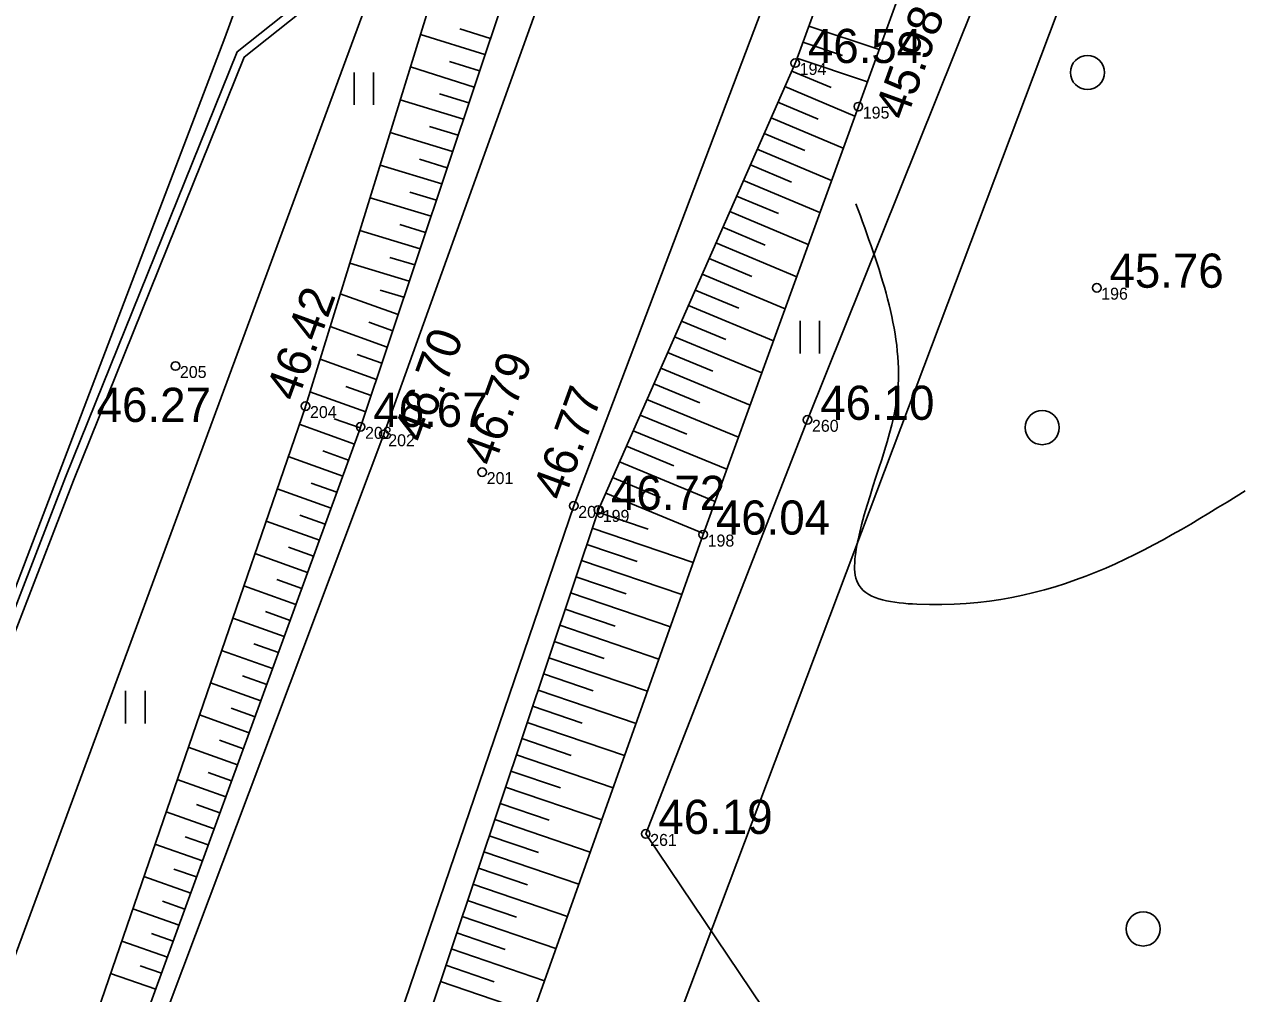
# Model space of a CAD drawing. Extents: x 624569 to 624989, y 6452503 to 6452800.
# Drawn here: x 624633.98 to 624662.78, y 6452654.21 to 6452676.91 of the extents above; entities that cross this region are included whole.
import ezdxf

# ---------------------------------------------------------------- set-up
doc = ezdxf.new("R2010")
doc.units = 0
for name, color, linetype in [('ELEKTER', 7, 'Continuous'), ('HALJASTUS', 7, 'Continuous'), ('HOONEDET', 7, 'Continuous'), ('HORISONTAAL', 7, 'Continuous'), ('KORGUS', 7, 'Continuous'), ('MOOTKORG', 7, 'Continuous'), ('MOOTMPUNKT', 7, 'Continuous'), ('MOOTNR', 7, 'Continuous'), ('MOOTPIIR', 7, 'Continuous'), ('PIIR', 7, 'Continuous'), ('RELJEEF', 7, 'Continuous'), ('TEE', 7, 'Continuous')]:
    doc.layers.add(name, color=color, linetype=linetype)

msp = doc.modelspace()

# ---------------------------------------------------------------- linework, layer by layer
at = {"layer": 'ELEKTER'}
msp.add_lwpolyline([(624594.33, 6452554.753), (624596.462, 6452560.415), (624600.75, 6452572.13), (624604.558, 6452584.123), (624608.723, 6452594.936), (624612.644, 6452604.46), (624616.419, 6452613.915), (624619.802, 6452624.082), (624623.814, 6452634.842), (624627.441, 6452645.371), (624631.484, 6452656.814), (624635.126, 6452666.234), (624639.125, 6452676.154), (624644.174, 6452680.164), (624647.666, 6452688.412), (624651.721, 6452699.864)], dxfattribs=at)
at = {"layer": 'HALJASTUS'}
for p, q in [((624641.701, 6452675.791), (624641.701, 6452675.03)), ((624642.156, 6452675.791), (624642.156, 6452675.03)), ((624652.155, 6452669.97), (624652.155, 6452669.209)), ((624652.61, 6452669.97), (624652.61, 6452669.209)), ((624636.349, 6452661.3), (624636.349, 6452660.539)), ((624636.804, 6452661.3), (624636.804, 6452660.539))]:
    msp.add_line(p, q, dxfattribs=at)
msp.add_lwpolyline([(624657.086, 6452679.508), (624652.329, 6452667.653), (624648.537, 6452657.951), (624659.527, 6452641.635), (624660.89, 6452621.354), (624669.404, 6452600.574), (624669.749, 6452596.068), (624660.901, 6452585.567), (624660.789, 6452565.904), (624657.553, 6452550.175), (624661.141, 6452533.21)], dxfattribs=at)
for centre in [(624658.89, 6452675.791), (624657.829, 6452667.471), (624660.195, 6452655.725)]:
    msp.add_circle(centre, 0.4, dxfattribs=at)
at = {"layer": 'HOONEDET'}
msp.add_lwpolyline([(624651.532, 6452699.928), (624647.479, 6452688.484), (624644.01, 6452680.289), (624638.959, 6452676.278), (624634.94, 6452666.307), (624631.296, 6452656.883), (624627.252, 6452645.437), (624623.626, 6452634.91), (624619.613, 6452624.149), (624616.231, 6452613.984), (624612.459, 6452604.535), (624608.537, 6452595.01), (624604.369, 6452584.189), (624600.561, 6452572.195), (624596.275, 6452560.485), (624594.141, 6452554.818)], dxfattribs=at)
at = {"layer": 'HORISONTAAL'}
msp.add_spline([(624653.464, 6452672.71), (624654.443, 6452668.343), (624653.539, 6452664.954), (624653.539, 6452663.769), (624654.894, 6452663.334), (624662.584, 6452665.988)], degree=3, dxfattribs=at)
at = {"layer": 'KORGUS'}
for centre in [(624652.041, 6452676.013), (624653.52, 6452674.991), (624659.108, 6452670.748), (624637.516, 6452668.914), (624640.565, 6452667.975), (624652.329, 6452667.653), (624642.399, 6452667.314), (624644.706, 6452666.428), (624646.851, 6452665.636), (624649.884, 6452664.964), (624648.537, 6452657.951)]:
    msp.add_circle(centre, 0.1, dxfattribs=at)
at = {"layer": 'MOOTMPUNKT'}
for centre in [(624641.856, 6452667.488), (624647.426, 6452665.542)]:
    msp.add_circle(centre, 0.1, dxfattribs=at)
at = {"layer": 'MOOTPIIR'}
msp.add_lwpolyline([(624593.637, 6452554.991), (624661.141, 6452531.81), (624826.075, 6452506.993), (624898.961, 6452745.014), (624879.243, 6452764.204), (624771.852, 6452790.612), (624678.193, 6452784.978), (624647.449, 6452702.118), (624646.206, 6452697.305), (624638.673, 6452676.606), (624606.041, 6452590.983)], close=True, dxfattribs=at)
at = {"layer": 'PIIR'}
for points in [[(624698.352, 6452786.191), (624658.536, 6452678.14), (624610, 6452549.448)], [(624596.456, 6452554.119), (624646.248, 6452688.933), (624681.263, 6452785.163)]]:
    msp.add_lwpolyline(points, dxfattribs=at)
at = {"layer": 'RELJEEF'}
for p, q in [((624640.57, 6452667.99), (624644.395, 6452680.342)), ((624641.86, 6452667.501), (624645.976, 6452679.818)), ((624652.358, 6452676.877), (624654.007, 6452676.328)), ((624644.77, 6452676.21), (624643.262, 6452676.684)), ((624644.897, 6452676.59), (624644.179, 6452676.815)), ((624652.22, 6452676.501), (624653.15, 6452676.191)), ((624644.644, 6452675.831), (624643.939, 6452676.052)), ((624652.082, 6452676.125), (624653.733, 6452675.576)), ((624644.517, 6452675.451), (624643.026, 6452675.92)), ((624647.445, 6452665.584), (624652.028, 6452675.984)), ((624651.958, 6452675.826), (624652.885, 6452675.437)), ((624651.797, 6452675.46), (624653.44, 6452674.77)), ((624644.266, 6452674.699), (624642.786, 6452675.147)), ((624644.392, 6452675.079), (624643.701, 6452675.288)), ((624651.636, 6452675.094), (624652.575, 6452674.699)), ((624651.474, 6452674.728), (624653.167, 6452674.017)), ((624644.012, 6452673.94), (624642.55, 6452674.383)), ((624644.139, 6452674.32), (624643.469, 6452674.523)), ((624651.313, 6452674.361), (624652.266, 6452673.962)), ((624651.152, 6452673.995), (624652.894, 6452673.264)), ((624643.885, 6452673.561), (624643.238, 6452673.757)), ((624643.758, 6452673.181), (624642.313, 6452673.619)), ((624650.99, 6452673.629), (624651.956, 6452673.224)), ((624650.829, 6452673.263), (624652.621, 6452672.511)), ((624643.505, 6452672.422), (624642.076, 6452672.855)), ((624643.632, 6452672.802), (624643.006, 6452672.991)), ((624650.668, 6452672.897), (624651.646, 6452672.486)), ((624650.506, 6452672.531), (624652.348, 6452671.758)), ((624643.251, 6452671.663), (624641.84, 6452672.091)), ((624643.378, 6452672.043), (624642.774, 6452672.226)), ((624650.345, 6452672.165), (624651.337, 6452671.749)), ((624650.184, 6452671.799), (624652.075, 6452671.005)), ((624643.124, 6452671.284), (624642.542, 6452671.46)), ((624650.022, 6452671.433), (624651.027, 6452671.011)), ((624642.997, 6452670.904), (624641.603, 6452671.326)), ((624649.861, 6452671.067), (624651.802, 6452670.252)), ((624642.735, 6452670.118), (624641.379, 6452670.603)), ((624642.871, 6452670.525), (624642.31, 6452670.694)), ((624649.697, 6452670.694), (624650.718, 6452670.273)), ((624649.536, 6452670.328), (624651.531, 6452669.505)), ((624649.374, 6452669.962), (624650.413, 6452669.533)), ((624642.481, 6452669.359), (624641.142, 6452669.838)), ((624642.608, 6452669.738), (624642.047, 6452669.939)), ((624649.213, 6452669.596), (624651.258, 6452668.752)), ((624642.354, 6452668.98), (624641.778, 6452669.186)), ((624649.051, 6452669.23), (624650.108, 6452668.794)), ((624642.228, 6452668.6), (624640.905, 6452669.073)), ((624648.89, 6452668.864), (624650.985, 6452667.999)), ((624641.974, 6452667.841), (624640.668, 6452668.308)), ((624642.101, 6452668.221), (624641.508, 6452668.432)), ((624648.729, 6452668.498), (624649.803, 6452668.054)), ((624634.484, 6452650.282), (624640.56, 6452667.96)), ((624648.567, 6452668.132), (624650.712, 6452667.247)), ((624641.847, 6452667.462), (624641.239, 6452667.679)), ((624648.406, 6452667.765), (624649.498, 6452667.315)), ((624641.71, 6452667.086), (624640.418, 6452667.548)), ((624648.245, 6452667.399), (624650.439, 6452666.494)), ((624641.436, 6452666.334), (624640.158, 6452666.791)), ((624641.573, 6452666.71), (624640.97, 6452666.926)), ((624648.083, 6452667.033), (624649.192, 6452666.575)), ((624647.922, 6452666.667), (624650.166, 6452665.741)), ((624647.76, 6452666.301), (624648.887, 6452665.836)), ((624641.162, 6452665.583), (624639.898, 6452666.035)), ((624641.299, 6452665.959), (624640.7, 6452666.172)), ((624647.599, 6452665.935), (624649.893, 6452664.988)), ((624641.025, 6452665.207), (624640.431, 6452665.419)), ((624641.35, 6452647.397), (624647.411, 6452665.498)), ((624647.412, 6452665.493), (624648.593, 6452665.092)), ((624640.888, 6452664.831), (624639.638, 6452665.278)), ((624647.283, 6452665.115), (624649.652, 6452664.31)), ((624640.614, 6452664.08), (624639.378, 6452664.521)), ((624640.751, 6452664.455), (624640.162, 6452664.666)), ((624647.156, 6452664.735), (624648.336, 6452664.335)), ((624647.029, 6452664.356), (624649.383, 6452663.557)), ((624640.477, 6452663.704), (624639.893, 6452663.912)), ((624646.902, 6452663.977), (624648.079, 6452663.577)), ((624640.34, 6452663.328), (624639.118, 6452663.764)), ((624646.775, 6452663.598), (624649.115, 6452662.803)), ((624640.203, 6452662.953), (624639.624, 6452663.159)), ((624646.648, 6452663.218), (624647.822, 6452662.82)), ((624640.066, 6452662.577), (624638.858, 6452663.008)), ((624646.521, 6452662.839), (624648.847, 6452662.049)), ((624639.792, 6452661.825), (624638.598, 6452662.251)), ((624639.929, 6452662.201), (624639.355, 6452662.405)), ((624646.394, 6452662.46), (624647.564, 6452662.062)), ((624646.267, 6452662.08), (624648.579, 6452661.295)), ((624639.655, 6452661.449), (624639.087, 6452661.652)), ((624646.14, 6452661.701), (624647.307, 6452661.305)), ((624639.518, 6452661.073), (624638.338, 6452661.494)), ((624646.013, 6452661.322), (624648.311, 6452660.541)), ((624639.381, 6452660.698), (624638.818, 6452660.898)), ((624645.886, 6452660.942), (624647.05, 6452660.547)), ((624639.244, 6452660.322), (624638.077, 6452660.738)), ((624645.759, 6452660.563), (624648.043, 6452659.788)), ((624645.632, 6452660.184), (624646.793, 6452659.79)), ((624638.97, 6452659.57), (624637.817, 6452659.981)), ((624639.107, 6452659.946), (624638.549, 6452660.145)), ((624645.505, 6452659.804), (624647.774, 6452659.034)), ((624638.833, 6452659.194), (624638.28, 6452659.391)), ((624645.378, 6452659.425), (624646.536, 6452659.032)), ((624638.696, 6452658.818), (624637.557, 6452659.225)), ((624645.251, 6452659.046), (624647.506, 6452658.28)), ((624638.423, 6452658.07), (624637.296, 6452658.465)), ((624638.559, 6452658.443), (624638.011, 6452658.638)), ((624645.124, 6452658.667), (624646.278, 6452658.274)), ((624644.997, 6452658.287), (624647.238, 6452657.526)), ((624638.286, 6452657.694), (624637.745, 6452657.884)), ((624644.87, 6452657.908), (624646.021, 6452657.517)), ((624638.149, 6452657.318), (624637.036, 6452657.708)), ((624644.743, 6452657.529), (624646.97, 6452656.772)), ((624638.012, 6452656.942), (624637.48, 6452657.129)), ((624644.616, 6452657.152), (624645.764, 6452656.76)), ((624637.875, 6452656.566), (624636.776, 6452656.952)), ((624644.489, 6452656.772), (624646.701, 6452656.016)), ((624637.601, 6452655.815), (624636.516, 6452656.195)), ((624637.738, 6452656.19), (624637.216, 6452656.374)), ((624644.362, 6452656.393), (624645.505, 6452656.003)), ((624644.235, 6452656.014), (624646.433, 6452655.263)), ((624637.464, 6452655.439), (624636.951, 6452655.619)), ((624644.108, 6452655.634), (624645.246, 6452655.246)), ((624637.327, 6452655.063), (624636.256, 6452655.439)), ((624643.981, 6452655.255), (624646.165, 6452654.509)), ((624637.19, 6452654.687), (624636.686, 6452654.864)), ((624643.854, 6452654.876), (624644.988, 6452654.489)), ((624637.053, 6452654.311), (624635.996, 6452654.682)), ((624643.727, 6452654.497), (624645.897, 6452653.755))]:
    msp.add_line(p, q, dxfattribs=at)
for points in [[(624692.352, 6452785.83), (624688.827, 6452775.851), (624681.892, 6452756.506), (624674.801, 6452736.879), (624668.569, 6452719.31), (624661.664, 6452698.553), (624660.361, 6452693.612), (624656.928, 6452684.021), (624655.904, 6452682.809), (624655.596, 6452680.693), (624653.52, 6452674.991), (624649.884, 6452664.964), (624643.282, 6452646.405), (624636.775, 6452628.05), (624623.147, 6452590.695), (624615.63, 6452572.778), (624607.669, 6452550.252)], [(624652.052, 6452676.043), (624654.581, 6452682.943), (624658.994, 6452694.867), (624667.673, 6452719.542), (624674.116, 6452737.133), (624681.465, 6452756.745)], [(624599.613, 6452553.03), (624601.268, 6452557.453), (624607.985, 6452575.163), (624614.856, 6452593.876), (624621.625, 6452612.459), (624628.553, 6452631.384), (624635.458, 6452649.936), (624641.851, 6452667.475)]]:
    msp.add_lwpolyline(points, dxfattribs=at)
for centre, start, end in [((624651.113, 6452676.387), 336.2149, 339.871), ((624639.614, 6452668.286), 341.0311, 342.7922), ((624640.912, 6452667.818), 339.9724, 341.5233), ((624648.36, 6452665.181), 156.2149, 161.4856)]:
    msp.add_arc(centre, 1, start, end, dxfattribs=at)
at = {"layer": 'TEE'}
for points in [[(624691.287, 6452785.766), (624680.695, 6452756.969), (624673.395, 6452737.697), (624666.707, 6452719.694), (624659.354, 6452699.649), (624653.599, 6452683.455), (624646.851, 6452665.636), (624640.679, 6452647.545), (624633.9, 6452629.275), (624627.057, 6452610.504), (624620.271, 6452592.026), (624613.621, 6452573.374), (624605.356, 6452551.05)], [(624685.761, 6452785.433), (624676.015, 6452759.089), (624669.032, 6452739.793), (624662.36, 6452721.516), (624655.048, 6452701.379), (624648.841, 6452685.245), (624642.399, 6452667.314), (624635.788, 6452649.754), (624628.824, 6452631.26), (624622.073, 6452612.273), (624615.4, 6452593.762), (624608.566, 6452574.979), (624600.141, 6452552.848)]]:
    msp.add_lwpolyline(points, dxfattribs=at)

# ---------------------------------------------------------------- texts
at = {"layer": 'KORGUS'}
for s, p in [(' 45.98', (624654.534, 6452674.362)), (' 46.42', (624640.265, 6452667.773)), (' 46.70', (624643.258, 6452666.806)), (' 46.79', (624644.875, 6452666.254)), (' 46.77', (624646.514, 6452665.447))]:
    msp.add_text(s, height=0.8, rotation=70, dxfattribs=at).set_placement(p)
for s, p in [(' 45.76', (624659.108, 6452670.748)), (' 46.27', (624635.373, 6452667.604)), (' 46.10', (624652.329, 6452667.653)), (' 46.04', (624649.884, 6452664.964)), (' 46.19', (624648.537, 6452657.951))]:
    msp.add_text(s, height=0.8, dxfattribs=at).set_placement(p)
at = {"layer": 'MOOTKORG'}
for s, p in [(' 46.54', (624652.041, 6452676.013)), (' 46.67', (624641.856, 6452667.488)), (' 46.72', (624647.426, 6452665.542))]:
    msp.add_text(s, height=0.8, dxfattribs=at).set_placement(p)
at = {"layer": 'MOOTNR'}
for s, p in [(' 194', (624652.041, 6452675.733)), (' 195', (624653.52, 6452674.711)), (' 196', (624659.108, 6452670.468)), (' 205', (624637.516, 6452668.634)), (' 204', (624640.565, 6452667.695)), (' 260', (624652.329, 6452667.373)), (' 203', (624641.856, 6452667.208)), (' 202', (624642.399, 6452667.034)), (' 201', (624644.706, 6452666.148)), (' 200', (624646.851, 6452665.356)), (' 199', (624647.426, 6452665.262)), (' 198', (624649.884, 6452664.684)), (' 261', (624648.537, 6452657.671))]:
    msp.add_text(s, height=0.28, dxfattribs=at).set_placement(p)

doc.saveas('drawing.dxf')
